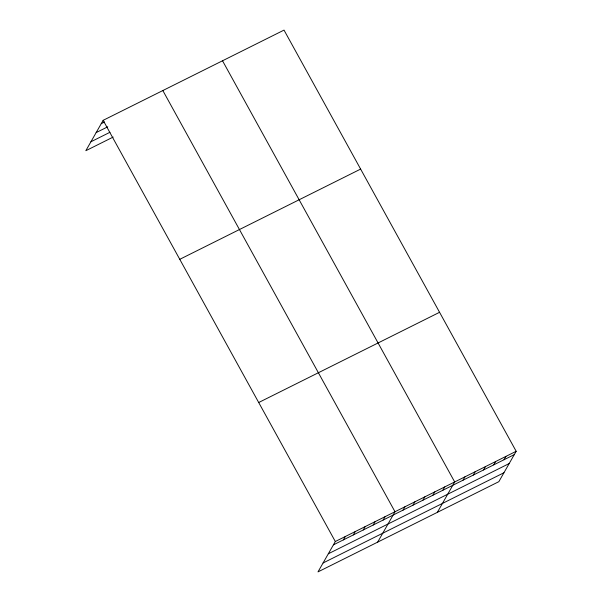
<?xml version="1.0" encoding="UTF-8"?>
<svg xmlns="http://www.w3.org/2000/svg" width="602" height="602" viewBox="0 0 602 602"><rect width="100%" height="100%" fill="white"/><g stroke="black" fill="none" stroke-linecap="round" stroke-linejoin="round"><path stroke-width="0.9" d="M516.177 451.289L335.322 541.514L317.984 571.9L498.847 481.675L516.177 451.289L284.016 30.1L103.153 120.325L85.823 150.711L113.176 137.068M343.366 539.889L345.27 536.548M353.314 534.922L355.218 531.589M363.254 529.963L365.158 526.622M373.202 525.004L375.106 521.663M383.15 520.038L385.054 516.704M377.672 542.124L395.002 511.738L162.833 90.548M403.047 510.112L404.95 506.779M412.995 505.153L414.898 501.812M422.943 500.187L424.846 496.853M432.891 495.228L434.794 491.887M442.839 490.261L444.743 486.928M437.353 512.355L454.691 481.961L222.522 60.779M463.028 480.185L464.932 476.852M473.277 475.076L475.181 471.735M483.526 469.966L485.43 466.625M493.775 464.849L495.679 461.516M504.024 459.74L505.928 456.399M101.249 123.666L104.567 122.01M96.154 132.59L107.766 126.804M90.91 141.786L109.978 132.274M179.765 259.319L360.628 169.094M258.702 402.52L439.565 312.295M333.418 544.848L514.274 454.623M328.323 553.78L509.187 463.548M323.078 562.975L503.942 472.751M103.153 120.325L335.322 541.514"/></g></svg>
